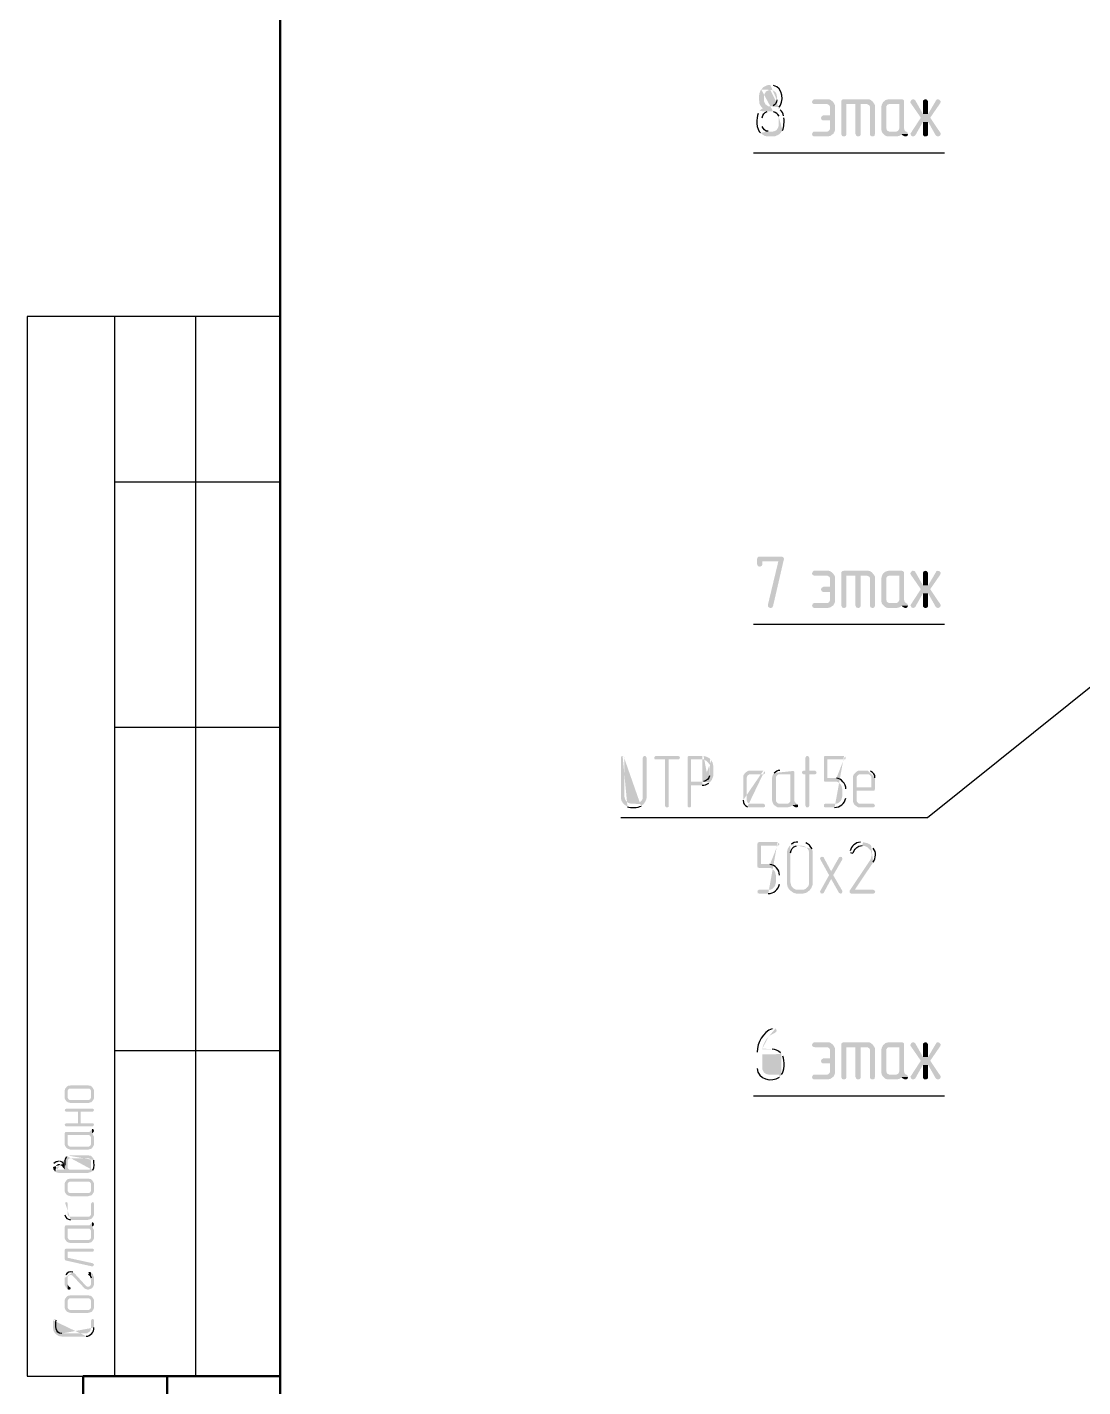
# Model space of a CAD drawing. Header units: millimetres. Extents: x -211 to 10565, y -2293 to 2244.
# Drawn here: x 4533.8 to 4598.1, y 58.6 to 141.4 of the extents above; entities that cross this region are included whole.
import ezdxf

# ---------------------------------------------------------------- set-up
doc = ezdxf.new("R2010")
doc.units = ezdxf.units.MM
doc.layers.add('PDF _Геометрия', color=7, linetype='Continuous')
doc.layers.add('PDF _Сплошная заливка', color=7, linetype='Continuous')

msp = doc.modelspace()

# ---------------------------------------------------------------- hatches: boundary and pattern name
at = {"layer": 'PDF _Сплошная заливка', "transparency": 33554559}
h = msp.add_hatch(color=256, dxfattribs=at)
h.paths.add_polyline_path([(4578.478, 137.568), (4578.414, 137.483), (4578.393, 137.398), (4578.351, 137.335), (4578.351, 137.25), (4578.33, 137.166), (4578.33, 136.933), (4578.351, 136.89), (4578.351, 136.785), (4578.372, 136.7), (4578.414, 136.615), (4578.457, 136.552), (4578.52, 136.467), (4578.584, 136.425), (4578.499, 136.383), (4578.436, 136.319), (4578.372, 136.256), (4579.155, 136.235), (4579.197, 136.235)], flags=0)
h.paths.add_polyline_path([(4579.536, 135.938), (4579.536, 135.367), (4579.515, 135.282), (4579.472, 135.198), (4579.43, 135.134), (4579.388, 135.092), (4579.324, 135.05), (4579.24, 135.028), (4579.155, 135.007), (4578.922, 135.007), (4579.705, 135.007), (4579.769, 135.071)], flags=0)
h.paths.add_polyline_path([(4579.853, 135.854), (4579.853, 135.875), (4579.832, 135.959)], flags=0)
h.paths.add_polyline_path([(4579.621, 136.34), (4579.557, 136.404), (4579.494, 136.425), (4579.557, 136.488), (4579.028, 136.552), (4578.901, 136.552), (4578.838, 136.594), (4578.753, 136.658), (4578.732, 136.679), (4578.647, 136.848), (4578.647, 137.208), (4578.668, 137.293), (4578.711, 137.356), (4578.753, 137.441), (4578.795, 137.462), (4578.859, 137.504), (4579.028, 137.546)], flags=0)
h = msp.add_hatch(color=256, dxfattribs=at)
h.paths.add_polyline_path([(4579.028, 137.843), (4578.88, 137.843), (4578.774, 137.8), (4578.689, 137.758), (4578.605, 137.716), (4578.541, 137.652), (4578.541, 137.631), (4578.478, 137.568), (4579.028, 137.546), (4579.07, 137.546), (4579.176, 137.525), (4579.24, 137.483), (4579.324, 137.419), (4579.345, 137.398), (4579.388, 137.335), (4579.409, 137.25), (4579.43, 137.144), (4579.43, 136.933)], flags=0)
h.paths.add_polyline_path([(4579.197, 136.573), (4579.113, 136.552), (4579.028, 136.552), (4579.557, 136.488)], flags=0)
h.paths.add_polyline_path([(4579.218, 137.822), (4579.134, 137.843)], flags=0)
for points in [[(4582.498, 136.975), (4581.673, 136.975), (4581.61, 136.912), (4581.567, 136.827), (4581.567, 136.785), (4581.61, 136.721), (4581.631, 136.7), (4581.737, 136.679), (4582.498, 136.679), (4582.541, 136.658), (4582.604, 136.615), (4582.646, 136.573), (4582.668, 136.488), (4582.668, 136.002), (4582.266, 136.002), (4582.223, 135.981), (4582.16, 135.938), (4582.139, 135.917), (4582.117, 135.854), (4582.117, 135.811), (4582.16, 135.727), (4582.181, 135.705), (4582.266, 135.684), (4582.668, 135.684), (4582.668, 135.198), (4582.646, 135.134), (4582.604, 135.071), (4582.583, 135.05), (4582.498, 135.007), (4581.673, 135.007), (4581.61, 134.965), (4581.61, 134.944), (4581.567, 134.859), (4581.567, 134.838), (4581.61, 134.753), (4581.631, 134.732), (4581.737, 134.711), (4582.52, 134.711), (4582.689, 134.753), (4582.752, 134.796), (4582.837, 134.859), (4582.858, 134.859), (4582.9, 134.944), (4582.943, 135.007), (4582.964, 135.092), (4582.964, 136.615), (4582.922, 136.7), (4582.837, 136.827), (4582.816, 136.848), (4582.731, 136.912), (4582.668, 136.954), (4582.583, 136.975)], [(4584.911, 136.975), (4583.493, 136.975), (4583.408, 136.954), (4583.366, 136.912), (4583.345, 136.827), (4583.345, 134.859), (4583.408, 134.732), (4583.429, 134.732), (4583.514, 134.711), (4583.535, 134.711), (4583.62, 134.753), (4583.641, 134.774), (4583.662, 134.859), (4583.662, 136.679), (4584.911, 136.679), (4585.355, 136.7), (4585.313, 136.764), (4585.249, 136.827), (4585.249, 136.848), (4585.165, 136.912), (4585.101, 136.954), (4585.016, 136.975)], [(4584.53, 136.679), (4584.212, 136.679), (4584.212, 134.859), (4584.233, 134.817), (4584.276, 134.732), (4584.297, 134.732), (4584.382, 134.711), (4584.403, 134.711), (4584.487, 134.753), (4584.509, 134.774), (4584.53, 134.859)], [(4585.355, 136.7), (4584.911, 136.679), (4584.974, 136.658), (4585.038, 136.615), (4585.08, 136.573), (4585.101, 136.488), (4585.101, 134.817), (4585.143, 134.732), (4585.165, 134.732), (4585.249, 134.711), (4585.292, 134.711), (4585.355, 134.753), (4585.376, 134.774), (4585.397, 134.859), (4585.397, 136.615)], [(4585.863, 136.742), (4585.821, 136.658), (4585.799, 136.573), (4585.778, 136.488), (4585.778, 135.155), (4585.821, 134.986), (4585.863, 134.923), (4585.926, 134.859), (4585.947, 134.838), (4586.011, 134.774), (4586.096, 134.732), (4586.18, 134.711), (4586.73, 134.711), (4586.9, 134.753), (4586.963, 134.796), (4587.027, 134.859), (4587.408, 134.859), (4587.408, 134.88), (4587.365, 134.965), (4587.302, 135.007), (4586.265, 135.007), (4586.138, 135.071), (4586.117, 135.113), (4586.096, 135.198), (4586.096, 136.552), (4586.138, 136.615), (4586.18, 136.658), (4586.265, 136.679), (4586.879, 136.679)], [(4587.027, 136.975), (4586.223, 136.975), (4586.138, 136.954), (4586.053, 136.933), (4585.99, 136.89), (4585.926, 136.827), (4585.905, 136.827), (4585.863, 136.742), (4586.879, 136.679), (4586.879, 135.198), (4586.857, 135.134), (4586.815, 135.071), (4586.794, 135.05), (4586.709, 135.007), (4586.265, 135.007), (4587.302, 135.007), (4587.281, 135.007), (4587.217, 135.071), (4587.196, 135.113), (4587.175, 135.198), (4587.175, 136.827), (4587.154, 136.912), (4587.111, 136.954)], [(4587.725, 136.975), (4587.683, 136.975), (4587.598, 136.912), (4587.556, 136.827), (4587.556, 136.785), (4587.577, 136.742), (4588.19, 135.854), (4588.635, 136.086), (4588.317, 136.086), (4587.852, 136.912), (4587.81, 136.954)], [(4589.227, 136.975), (4589.143, 136.954), (4589.122, 136.912), (4588.635, 136.086), (4588.19, 135.854), (4587.598, 134.944), (4587.556, 134.88), (4587.577, 134.838), (4587.619, 134.753), (4587.64, 134.732), (4587.725, 134.711), (4587.788, 134.732), (4587.852, 134.774), (4588.317, 135.6), (4588.635, 135.6), (4588.762, 135.854), (4589.375, 136.742), (4589.397, 136.827), (4589.397, 136.869), (4589.333, 136.933), (4589.312, 136.954)], [(4588.466, 136.975), (4588.444, 136.975), (4588.36, 136.933), (4588.339, 136.912), (4588.317, 136.827), (4588.317, 136.086), (4588.635, 136.086), (4588.635, 136.827), (4588.614, 136.869), (4588.571, 136.933), (4588.55, 136.954)], [(4588.762, 135.854), (4588.635, 135.6), (4589.1, 134.774), (4589.164, 134.732), (4589.227, 134.711), (4589.27, 134.711), (4589.333, 134.753), (4589.375, 134.774), (4589.397, 134.859), (4589.397, 134.901), (4589.375, 134.944)], [(4588.635, 135.6), (4588.317, 135.6), (4588.317, 134.817), (4588.381, 134.732), (4588.466, 134.711), (4588.508, 134.711), (4588.593, 134.753), (4588.614, 134.774), (4588.635, 134.859)], [(4587.408, 134.859), (4587.027, 134.859), (4587.027, 134.838), (4587.09, 134.774), (4587.132, 134.753), (4587.217, 134.711), (4587.302, 134.711), (4587.365, 134.753), (4587.386, 134.774)], [(4579.684, 109.128), (4578.372, 109.128), (4578.287, 109.107), (4578.245, 109.065), (4578.224, 108.98), (4578.224, 108.662), (4578.245, 108.599), (4578.287, 108.536), (4578.309, 108.536), (4578.393, 108.514), (4578.414, 108.514), (4578.499, 108.557), (4578.52, 108.578), (4578.541, 108.662), (4578.541, 108.832), (4579.515, 108.832), (4579.853, 108.959), (4579.853, 109.022), (4579.811, 109.086), (4579.769, 109.107)], [(4579.853, 108.959), (4579.515, 108.832), (4578.88, 106.187), (4578.88, 106.102), (4578.943, 106.039), (4578.965, 106.017), (4579.049, 105.996), (4579.134, 106.017), (4579.155, 106.039), (4579.197, 106.123)], [(4582.498, 108.26), (4581.673, 108.26), (4581.61, 108.197), (4581.567, 108.112), (4581.567, 108.07), (4581.61, 108.006), (4581.631, 107.985), (4581.737, 107.964), (4582.498, 107.964), (4582.541, 107.943), (4582.604, 107.901), (4582.646, 107.858), (4582.668, 107.774), (4582.668, 107.287), (4582.266, 107.287), (4582.223, 107.266), (4582.16, 107.224), (4582.139, 107.202), (4582.117, 107.139), (4582.117, 107.097), (4582.16, 107.012), (4582.181, 106.991), (4582.266, 106.97), (4582.668, 106.97), (4582.668, 106.483), (4582.646, 106.419), (4582.604, 106.356), (4582.583, 106.335), (4582.498, 106.293), (4581.673, 106.293), (4581.61, 106.25), (4581.61, 106.229), (4581.567, 106.144), (4581.567, 106.123), (4581.61, 106.039), (4581.631, 106.017), (4581.737, 105.996), (4582.52, 105.996), (4582.689, 106.039), (4582.752, 106.081), (4582.837, 106.144), (4582.858, 106.144), (4582.9, 106.229), (4582.943, 106.293), (4582.964, 106.377), (4582.964, 107.901), (4582.922, 107.985), (4582.837, 108.112), (4582.816, 108.133), (4582.731, 108.197), (4582.668, 108.239), (4582.583, 108.26)], [(4584.911, 108.26), (4583.493, 108.26), (4583.408, 108.239), (4583.366, 108.197), (4583.345, 108.112), (4583.345, 106.144), (4583.366, 106.102), (4583.408, 106.017), (4583.429, 106.017), (4583.514, 105.996), (4583.535, 105.996), (4583.62, 106.039), (4583.641, 106.06), (4583.662, 106.144), (4583.662, 107.964), (4584.911, 107.964), (4585.355, 107.985), (4585.313, 108.049), (4585.249, 108.112), (4585.249, 108.133), (4585.165, 108.197), (4585.101, 108.239), (4585.016, 108.26)], [(4584.53, 107.964), (4584.212, 107.964), (4584.212, 106.144), (4584.276, 106.017), (4584.297, 106.017), (4584.382, 105.996), (4584.403, 105.996), (4584.487, 106.039), (4584.509, 106.06), (4584.53, 106.144)], [(4585.355, 107.985), (4584.911, 107.964), (4584.974, 107.943), (4585.038, 107.901), (4585.08, 107.858), (4585.101, 107.774), (4585.101, 106.102), (4585.143, 106.017), (4585.165, 106.017), (4585.249, 105.996), (4585.292, 105.996), (4585.355, 106.039), (4585.376, 106.06), (4585.397, 106.144), (4585.397, 107.901)], [(4585.863, 108.028), (4585.821, 107.943), (4585.799, 107.858), (4585.778, 107.774), (4585.778, 106.441), (4585.799, 106.356), (4585.821, 106.271), (4585.863, 106.208), (4585.926, 106.144), (4585.947, 106.123), (4586.011, 106.06), (4586.096, 106.017), (4586.18, 105.996), (4586.73, 105.996), (4586.9, 106.039), (4586.963, 106.081), (4587.027, 106.144), (4587.408, 106.144), (4587.408, 106.166), (4587.365, 106.25), (4587.302, 106.293), (4586.265, 106.293), (4586.223, 106.314), (4586.138, 106.356), (4586.117, 106.398), (4586.096, 106.483), (4586.096, 107.837), (4586.138, 107.901), (4586.18, 107.943), (4586.265, 107.964), (4586.879, 107.964)], [(4587.027, 108.26), (4586.223, 108.26), (4586.053, 108.218), (4585.99, 108.176), (4585.926, 108.112), (4585.905, 108.112), (4585.863, 108.028), (4586.879, 107.964), (4586.879, 106.483), (4586.857, 106.419), (4586.815, 106.356), (4586.794, 106.335), (4586.709, 106.293), (4586.265, 106.293), (4587.302, 106.293), (4587.281, 106.293), (4587.217, 106.356), (4587.196, 106.398), (4587.175, 106.483), (4587.175, 108.112), (4587.154, 108.197), (4587.111, 108.239)], [(4587.725, 108.26), (4587.683, 108.26), (4587.598, 108.197), (4587.556, 108.112), (4587.556, 108.07), (4587.577, 108.028), (4588.19, 107.139), (4588.635, 107.372), (4588.317, 107.372), (4587.852, 108.197), (4587.81, 108.239)], [(4589.227, 108.26), (4589.143, 108.239), (4589.122, 108.197), (4588.635, 107.372), (4588.19, 107.139), (4587.598, 106.229), (4587.556, 106.166), (4587.577, 106.123), (4587.619, 106.039), (4587.64, 106.017), (4587.725, 105.996), (4587.788, 106.017), (4587.852, 106.06), (4588.317, 106.885), (4588.635, 106.885), (4588.762, 107.139), (4589.375, 108.028), (4589.397, 108.112), (4589.397, 108.155), (4589.312, 108.239)], [(4588.466, 108.26), (4588.444, 108.26), (4588.36, 108.218), (4588.339, 108.197), (4588.317, 108.112), (4588.317, 107.372), (4588.635, 107.372), (4588.635, 108.112), (4588.614, 108.155), (4588.571, 108.218), (4588.55, 108.239)], [(4588.635, 106.885), (4588.317, 106.885), (4588.317, 106.102), (4588.381, 106.017), (4588.466, 105.996), (4588.508, 105.996), (4588.593, 106.039), (4588.614, 106.06), (4588.635, 106.144)], [(4588.762, 107.139), (4588.635, 106.885), (4589.1, 106.06), (4589.164, 106.017), (4589.227, 105.996), (4589.27, 105.996), (4589.333, 106.039), (4589.375, 106.06), (4589.397, 106.144), (4589.397, 106.187), (4589.375, 106.229)], [(4587.408, 106.144), (4587.027, 106.144), (4587.027, 106.123), (4587.09, 106.06), (4587.132, 106.039), (4587.217, 105.996), (4587.302, 105.996), (4587.365, 106.039), (4587.386, 106.06)], [(4571.389, 96.982), (4571.304, 96.961), (4571.262, 96.876), (4571.262, 94.422), (4571.241, 94.337), (4571.199, 94.273), (4571.135, 94.21), (4571.072, 94.146), (4570.987, 94.104), (4570.902, 94.083), (4570.585, 94.083), (4571.304, 94.041), (4571.347, 94.104), (4571.41, 94.189), (4571.431, 94.252), (4571.474, 94.337), (4571.495, 94.422), (4571.495, 96.876), (4571.453, 96.961)], [(4573.421, 96.982), (4572.045, 96.982), (4571.982, 96.94), (4571.96, 96.876), (4571.982, 96.791), (4572.066, 96.77), (4572.616, 96.77), (4572.616, 93.956), (4572.659, 93.871), (4572.743, 93.85), (4572.807, 93.871), (4572.828, 93.871), (4572.849, 93.956), (4572.849, 96.77), (4573.421, 96.77), (4573.484, 96.791), (4573.526, 96.876), (4573.484, 96.961)], [(4581.271, 96.982), (4581.208, 96.961), (4581.165, 96.876), (4581.165, 96.093), (4581.059, 96.093), (4580.975, 96.051), (4580.954, 95.987), (4580.975, 95.903), (4581.059, 95.86), (4581.165, 95.86), (4581.165, 93.956), (4581.208, 93.871), (4581.271, 93.85), (4581.356, 93.871), (4581.398, 93.956), (4581.398, 95.86), (4581.737, 95.86), (4581.821, 95.903), (4581.842, 95.987), (4581.8, 96.051), (4581.737, 96.093), (4581.398, 96.093), (4581.398, 96.876), (4581.356, 96.961)], [(4579.218, 95.882), (4579.176, 95.818), (4579.155, 95.733), (4579.134, 95.649), (4579.134, 94.295), (4579.155, 94.21), (4579.176, 94.125), (4579.218, 94.041), (4579.282, 93.977), (4579.409, 93.892), (4579.494, 93.85), (4580.065, 93.85), (4580.234, 93.892), (4580.319, 93.935), (4580.382, 93.998), (4580.7, 94.019), (4580.636, 94.062), (4579.599, 94.083), (4579.515, 94.083), (4579.43, 94.146), (4579.388, 94.21), (4579.367, 94.295), (4579.367, 95.649), (4579.388, 95.733), (4579.43, 95.797), (4579.494, 95.86), (4580.255, 95.86)], [(4584.128, 95.882), (4584.085, 95.818), (4584.064, 95.733), (4584.064, 94.21), (4584.085, 94.125), (4584.128, 94.041), (4584.191, 93.977), (4584.255, 93.935), (4584.318, 93.892), (4584.403, 93.85), (4585.292, 93.85), (4585.376, 93.892), (4585.397, 93.956), (4585.355, 94.041), (4585.292, 94.083), (4584.424, 94.083), (4584.339, 94.146), (4584.297, 94.21), (4584.276, 94.295), (4584.276, 94.866), (4585.313, 94.866), (4585.376, 94.887), (4585.397, 94.972), (4584.276, 95.077), (4584.276, 95.649), (4584.297, 95.733), (4584.339, 95.797), (4584.424, 95.86), (4584.953, 95.86)], [(4580.7, 94.019), (4580.382, 93.998), (4580.403, 93.956), (4580.467, 93.914), (4580.488, 93.892), (4580.573, 93.85), (4580.615, 93.85), (4580.7, 93.871), (4580.721, 93.956)], [(4582.181, 90.845), (4582.096, 90.824), (4582.054, 90.74), (4582.075, 90.676), (4582.604, 89.724), (4582.731, 89.491), (4583.197, 88.666), (4583.218, 88.645), (4583.302, 88.602), (4583.387, 88.624), (4583.408, 88.708), (4583.408, 88.772), (4582.858, 89.724), (4582.731, 89.957), (4582.287, 90.782), (4582.266, 90.824)], [(4583.302, 90.845), (4583.239, 90.824), (4583.197, 90.782), (4582.731, 89.957), (4582.858, 89.724), (4583.408, 90.676), (4583.408, 90.74), (4583.387, 90.824)], [(4582.604, 89.724), (4582.075, 88.772), (4582.054, 88.708), (4582.096, 88.624), (4582.181, 88.602), (4582.244, 88.624), (4582.287, 88.666), (4582.731, 89.491)], [(4582.498, 79.546), (4581.673, 79.546), (4581.61, 79.482), (4581.567, 79.398), (4581.567, 79.355), (4581.61, 79.292), (4581.631, 79.271), (4581.737, 79.249), (4582.498, 79.249), (4582.541, 79.228), (4582.604, 79.186), (4582.646, 79.144), (4582.668, 79.059), (4582.668, 78.572), (4582.266, 78.572), (4582.223, 78.551), (4582.16, 78.509), (4582.139, 78.488), (4582.117, 78.424), (4582.117, 78.382), (4582.16, 78.297), (4582.181, 78.276), (4582.266, 78.255), (4582.668, 78.255), (4582.668, 77.768), (4582.646, 77.705), (4582.604, 77.641), (4582.583, 77.62), (4582.498, 77.578), (4581.673, 77.578), (4581.61, 77.535), (4581.61, 77.514), (4581.567, 77.43), (4581.567, 77.409), (4581.61, 77.324), (4581.631, 77.303), (4581.737, 77.282), (4582.52, 77.282), (4582.689, 77.324), (4582.752, 77.366), (4582.837, 77.43), (4582.858, 77.43), (4582.9, 77.514), (4582.943, 77.578), (4582.964, 77.662), (4582.964, 79.186), (4582.922, 79.271), (4582.837, 79.398), (4582.816, 79.419), (4582.731, 79.482), (4582.668, 79.525), (4582.583, 79.546)], [(4584.911, 79.546), (4583.493, 79.546), (4583.408, 79.525), (4583.366, 79.482), (4583.345, 79.398), (4583.345, 77.43), (4583.366, 77.387), (4583.408, 77.303), (4583.429, 77.303), (4583.514, 77.282), (4583.535, 77.282), (4583.62, 77.324), (4583.641, 77.345), (4583.662, 77.43), (4583.662, 79.249), (4584.911, 79.249), (4585.355, 79.271), (4585.313, 79.334), (4585.249, 79.398), (4585.249, 79.419), (4585.165, 79.482), (4585.101, 79.525), (4585.016, 79.546)], [(4587.027, 79.546), (4586.223, 79.546), (4586.053, 79.503), (4585.99, 79.461), (4585.926, 79.398), (4585.905, 79.398), (4585.863, 79.313), (4586.879, 79.249), (4586.879, 77.768), (4586.857, 77.705), (4586.815, 77.641), (4586.794, 77.62), (4586.709, 77.578), (4586.265, 77.578), (4587.302, 77.578), (4587.281, 77.578), (4587.217, 77.641), (4587.196, 77.684), (4587.175, 77.768), (4587.175, 79.398), (4587.154, 79.482), (4587.111, 79.525)], [(4587.725, 79.546), (4587.683, 79.546), (4587.598, 79.482), (4587.556, 79.398), (4587.556, 79.355), (4587.577, 79.313), (4588.19, 78.424), (4588.635, 78.657), (4588.317, 78.657), (4587.852, 79.482), (4587.81, 79.525)], [(4589.227, 79.546), (4589.143, 79.525), (4589.122, 79.482), (4588.635, 78.657), (4588.19, 78.424), (4587.598, 77.514), (4587.556, 77.451), (4587.577, 77.409), (4587.619, 77.324), (4587.64, 77.303), (4587.725, 77.282), (4587.788, 77.303), (4587.852, 77.345), (4588.317, 78.17), (4588.635, 78.17), (4588.762, 78.424), (4589.375, 79.313), (4589.397, 79.398), (4589.397, 79.44), (4589.312, 79.525)], [(4588.466, 79.546), (4588.444, 79.546), (4588.36, 79.503), (4588.339, 79.482), (4588.317, 79.398), (4588.317, 78.657), (4588.635, 78.657), (4588.635, 79.398), (4588.614, 79.44), (4588.571, 79.503), (4588.55, 79.525)], [(4584.53, 79.249), (4584.212, 79.249), (4584.212, 77.43), (4584.233, 77.387), (4584.276, 77.303), (4584.297, 77.303), (4584.382, 77.282), (4584.403, 77.282), (4584.487, 77.324), (4584.509, 77.345), (4584.53, 77.43)], [(4585.355, 79.271), (4584.911, 79.249), (4584.974, 79.228), (4585.038, 79.186), (4585.08, 79.144), (4585.101, 79.059), (4585.101, 77.387), (4585.143, 77.303), (4585.165, 77.303), (4585.249, 77.282), (4585.292, 77.282), (4585.355, 77.324), (4585.376, 77.345), (4585.397, 77.43), (4585.397, 79.186)], [(4585.863, 79.313), (4585.821, 79.228), (4585.778, 79.059), (4585.778, 77.726), (4585.799, 77.641), (4585.821, 77.557), (4585.863, 77.493), (4585.926, 77.43), (4585.947, 77.409), (4586.011, 77.345), (4586.096, 77.303), (4586.18, 77.282), (4586.73, 77.282), (4586.9, 77.324), (4586.963, 77.366), (4587.027, 77.43), (4587.408, 77.43), (4587.408, 77.451), (4587.365, 77.535), (4587.302, 77.578), (4586.265, 77.578), (4586.138, 77.641), (4586.117, 77.684), (4586.096, 77.768), (4586.096, 79.123), (4586.138, 79.186), (4586.18, 79.228), (4586.265, 79.249), (4586.879, 79.249)], [(4588.635, 78.17), (4588.317, 78.17), (4588.317, 77.387), (4588.381, 77.303), (4588.466, 77.282), (4588.508, 77.282), (4588.593, 77.324), (4588.614, 77.345), (4588.635, 77.43)], [(4588.762, 78.424), (4588.635, 78.17), (4589.1, 77.345), (4589.164, 77.303), (4589.227, 77.282), (4589.27, 77.282), (4589.333, 77.324), (4589.375, 77.345), (4589.397, 77.43), (4589.397, 77.472), (4589.375, 77.514)], [(4587.408, 77.43), (4587.027, 77.43), (4587.027, 77.409), (4587.09, 77.345), (4587.132, 77.324), (4587.217, 77.282), (4587.302, 77.282), (4587.365, 77.324), (4587.386, 77.345)], [(4536.072, 76.562), (4536.072, 76.139), (4536.094, 76.075), (4536.178, 75.948), (4536.242, 75.906), (4536.242, 76.562), (4536.263, 76.626), (4536.305, 76.689), (4536.369, 76.731), (4537.554, 76.731), (4537.617, 76.689), (4537.659, 76.626), (4537.681, 76.562), (4537.681, 76.202), (4537.702, 75.906), (4537.744, 75.948), (4537.786, 76.012), (4537.829, 76.075), (4537.85, 76.139), (4537.85, 76.626), (4537.829, 76.689), (4537.786, 76.753), (4537.744, 76.816), (4537.702, 76.858), (4537.638, 76.901), (4537.575, 76.901), (4537.49, 76.922), (4536.432, 76.922), (4536.347, 76.901), (4536.284, 76.901), (4536.22, 76.858), (4536.178, 76.816), (4536.136, 76.753), (4536.094, 76.71), (4536.072, 76.626)], [(4536.242, 75.906), (4536.284, 75.885), (4536.369, 75.864), (4536.432, 75.843), (4537.49, 75.843), (4537.554, 75.864), (4537.638, 75.885), (4537.702, 75.906), (4537.681, 76.202), (4537.659, 76.139), (4537.617, 76.075), (4537.554, 76.033), (4536.369, 76.033), (4536.305, 76.075), (4536.263, 76.139), (4536.242, 76.202), (4536.242, 76.562)], [(4536.072, 75.419), (4536.094, 75.356), (4536.157, 75.314), (4536.876, 75.314), (4536.876, 74.615), (4537.046, 75.314), (4537.765, 75.314), (4537.829, 75.356), (4537.85, 75.419), (4537.829, 75.483), (4537.765, 75.504), (4536.157, 75.504), (4536.094, 75.462)], [(4536.072, 74.531), (4536.094, 74.467), (4536.157, 74.425), (4537.765, 74.425), (4537.829, 74.467), (4537.85, 74.531), (4537.829, 74.594), (4537.765, 74.615), (4537.046, 74.615), (4537.046, 75.314), (4536.876, 74.615), (4536.157, 74.615), (4536.094, 74.573)], [(4536.072, 74.002), (4536.072, 73.303), (4536.094, 73.24), (4536.178, 73.113), (4536.242, 73.071), (4536.242, 73.896), (4537.554, 73.896), (4537.617, 73.854), (4537.659, 73.79), (4537.681, 73.727), (4537.681, 73.367), (4537.681, 74.213), (4537.659, 74.171), (4537.596, 74.107), (4537.554, 74.086), (4536.136, 74.086), (4536.094, 74.065)], [(4536.242, 73.071), (4536.284, 73.049), (4536.369, 73.028), (4536.432, 73.007), (4537.49, 73.007), (4537.554, 73.028), (4537.638, 73.049), (4537.702, 73.071), (4537.744, 73.113), (4537.786, 73.176), (4537.829, 73.24), (4537.85, 73.303), (4537.85, 73.811), (4537.808, 73.875), (4537.786, 73.938), (4537.723, 74.002), (4537.723, 74.256), (4537.681, 74.213), (4537.681, 73.367), (4537.659, 73.303), (4537.617, 73.24), (4537.554, 73.198), (4536.369, 73.198), (4536.305, 73.24), (4536.263, 73.303), (4536.242, 73.367), (4536.242, 73.896)], [(4537.723, 74.256), (4537.723, 74.002), (4537.765, 74.023), (4537.808, 74.065), (4537.829, 74.086), (4537.85, 74.15), (4537.85, 74.171), (4537.829, 74.234), (4537.765, 74.277)], [(4536.072, 70.891), (4536.072, 70.468), (4536.094, 70.404), (4536.178, 70.277), (4536.242, 70.235), (4536.242, 70.891), (4536.263, 70.955), (4536.305, 71.018), (4536.369, 71.06), (4537.554, 71.06), (4537.617, 71.018), (4537.659, 70.955), (4537.681, 70.891), (4537.681, 70.531), (4537.702, 70.235), (4537.744, 70.277), (4537.786, 70.341), (4537.829, 70.404), (4537.85, 70.468), (4537.85, 70.955), (4537.829, 71.018), (4537.786, 71.082), (4537.744, 71.145), (4537.702, 71.187), (4537.638, 71.23), (4537.575, 71.23), (4537.49, 71.251), (4536.432, 71.251), (4536.347, 71.23), (4536.284, 71.23), (4536.22, 71.187), (4536.178, 71.145), (4536.136, 71.082), (4536.094, 71.039), (4536.072, 70.955)], [(4536.242, 70.235), (4536.284, 70.214), (4536.369, 70.193), (4536.432, 70.172), (4537.49, 70.172), (4537.554, 70.193), (4537.638, 70.214), (4537.702, 70.235), (4537.681, 70.531), (4537.659, 70.468), (4537.617, 70.404), (4537.554, 70.362), (4536.369, 70.362), (4536.305, 70.404), (4536.263, 70.468), (4536.242, 70.531), (4536.242, 70.891)], [(4536.072, 68.31), (4536.072, 67.611), (4536.094, 67.548), (4536.178, 67.421), (4536.242, 67.378), (4536.242, 68.204), (4537.554, 68.204), (4537.617, 68.161), (4537.659, 68.098), (4537.681, 68.034), (4537.681, 67.675), (4537.681, 68.521), (4537.659, 68.479), (4537.596, 68.415), (4537.554, 68.394), (4536.136, 68.394), (4536.094, 68.373)], [(4536.242, 67.378), (4536.284, 67.357), (4536.369, 67.336), (4536.432, 67.315), (4537.49, 67.315), (4537.554, 67.336), (4537.638, 67.357), (4537.702, 67.378), (4537.744, 67.421), (4537.786, 67.484), (4537.829, 67.548), (4537.85, 67.611), (4537.85, 68.119), (4537.808, 68.183), (4537.786, 68.246), (4537.723, 68.31), (4537.723, 68.563), (4537.681, 68.521), (4537.681, 67.675), (4537.659, 67.611), (4537.617, 67.548), (4537.554, 67.505), (4536.369, 67.505), (4536.305, 67.548), (4536.263, 67.611), (4536.242, 67.675), (4536.242, 68.204)], [(4537.723, 68.563), (4537.723, 68.31), (4537.765, 68.331), (4537.808, 68.373), (4537.829, 68.394), (4537.85, 68.458), (4537.85, 68.479), (4537.829, 68.542), (4537.765, 68.585)], [(4536.072, 66.892), (4536.072, 66.342), (4536.094, 66.299), (4536.136, 66.257), (4537.744, 65.897), (4537.765, 65.897), (4537.829, 65.94), (4537.85, 66.003), (4537.829, 66.045), (4537.786, 66.088), (4536.242, 66.426), (4536.242, 66.786), (4536.157, 66.976), (4536.136, 66.976), (4536.094, 66.955)], [(4536.157, 66.976), (4536.242, 66.786), (4537.765, 66.786), (4537.829, 66.828), (4537.85, 66.892), (4537.829, 66.955), (4537.765, 66.976)], [(4536.242, 64.522), (4536.305, 64.48), (4536.347, 64.48), (4536.411, 64.501), (4536.432, 64.564), (4536.432, 64.606), (4536.369, 64.649), (4536.326, 64.67), (4536.284, 64.733), (4536.263, 64.776), (4536.242, 64.839), (4536.242, 65.199)], [(4536.072, 63.781), (4536.072, 63.358), (4536.094, 63.295), (4536.178, 63.168), (4536.242, 63.125), (4536.242, 63.781), (4536.263, 63.845), (4536.305, 63.908), (4536.369, 63.95), (4537.554, 63.95), (4537.617, 63.908), (4537.659, 63.845), (4537.681, 63.781), (4537.681, 63.421), (4537.702, 63.125), (4537.744, 63.168), (4537.786, 63.231), (4537.829, 63.295), (4537.85, 63.358), (4537.85, 63.845), (4537.829, 63.908), (4537.786, 63.972), (4537.744, 64.035), (4537.702, 64.077), (4537.638, 64.12), (4537.575, 64.12), (4537.49, 64.141), (4536.432, 64.141), (4536.347, 64.12), (4536.284, 64.12), (4536.22, 64.077), (4536.178, 64.035), (4536.136, 63.972), (4536.094, 63.929), (4536.072, 63.845)], [(4536.242, 63.125), (4536.284, 63.104), (4536.369, 63.083), (4536.432, 63.062), (4537.49, 63.062), (4537.554, 63.083), (4537.638, 63.104), (4537.702, 63.125), (4537.681, 63.421), (4537.659, 63.358), (4537.617, 63.295), (4537.554, 63.252), (4536.369, 63.252), (4536.305, 63.295), (4536.263, 63.358), (4536.242, 63.421), (4536.242, 63.781)]]:
    msp.add_hatch(color=256, dxfattribs=at).paths.add_polyline_path(points)
h = msp.add_hatch(color=256, dxfattribs=at)
h.paths.add_polyline_path([(4578.372, 136.256), (4578.33, 136.192), (4578.287, 136.108)], flags=0)
h.paths.add_polyline_path([(4578.436, 134.923), (4578.457, 134.901), (4578.52, 134.859), (4578.605, 134.796), (4578.668, 134.753), (4578.838, 134.711), (4579.261, 134.711), (4579.345, 134.732), (4579.43, 134.774), (4579.494, 134.796), (4579.578, 134.859), (4579.642, 134.923), (4579.663, 134.923), (4579.705, 135.007), (4578.922, 135.007), (4578.901, 135.028)], flags=0)
h.paths.add_polyline_path([(4578.541, 135.325), (4578.541, 135.854)], flags=0)
h.paths.add_polyline_path([(4578.838, 136.235), (4579.155, 136.235)], flags=0)
h = msp.add_hatch(color=256, dxfattribs=at)
h.paths.add_polyline_path([(4570.035, 96.982), (4569.95, 96.961), (4569.929, 96.876), (4569.929, 94.422), (4569.95, 94.337), (4569.971, 94.252), (4570.014, 94.189), (4570.056, 94.104), (4570.119, 94.041), (4570.183, 93.998), (4570.268, 93.935), (4570.331, 93.892)], flags=0)
h.paths.add_polyline_path([(4571.156, 93.935), (4571.22, 93.998), (4571.304, 94.041), (4570.585, 94.083), (4570.522, 94.083), (4570.437, 94.104), (4570.352, 94.146), (4570.289, 94.21), (4570.225, 94.273), (4570.183, 94.358), (4570.162, 94.443), (4570.141, 94.527), (4570.141, 96.876), (4570.098, 96.961)], flags=0)
h = msp.add_hatch(color=256, dxfattribs=at)
h.paths.add_polyline_path([(4574.881, 96.982), (4574.076, 96.982), (4574.013, 96.961), (4573.992, 96.876), (4573.992, 93.956), (4574.013, 93.871), (4574.098, 93.85), (4574.182, 93.871), (4574.203, 93.956), (4574.203, 95.204), (4574.881, 95.204)], flags=0)
h.paths.add_polyline_path([(4575.283, 95.331), (4575.367, 95.395), (4574.203, 95.416), (4574.203, 96.77), (4574.881, 96.77), (4575.367, 96.791), (4575.304, 96.855), (4575.219, 96.897), (4575.135, 96.94), (4575.071, 96.961), (4574.965, 96.982)], flags=0)
h = msp.add_hatch(color=256, dxfattribs=at)
h.paths.add_polyline_path([(4583.514, 96.982), (4582.371, 96.982), (4582.308, 96.961), (4582.287, 96.876), (4582.287, 95.501), (4582.308, 95.437), (4582.393, 95.416), (4583.049, 95.416), (4583.133, 95.395), (4583.197, 95.353), (4583.26, 95.289), (4583.324, 95.226), (4583.366, 95.141), (4583.387, 95.056), (4583.408, 94.972), (4583.408, 94.527), (4583.387, 94.443), (4583.366, 94.358), (4583.324, 94.273), (4583.26, 94.21), (4583.197, 94.146), (4583.133, 94.104), (4583.049, 94.083), (4582.371, 94.083), (4582.308, 94.041), (4582.287, 93.956), (4582.308, 93.871), (4582.393, 93.85), (4582.943, 93.85)], flags=0)
h.paths.add_polyline_path([(4583.62, 94.422), (4583.62, 94.972)], flags=0)
h.paths.add_polyline_path([(4583.049, 95.628), (4582.943, 95.649), (4582.498, 95.649), (4582.498, 96.77), (4583.514, 96.77), (4583.599, 96.791), (4583.62, 96.876), (4583.578, 96.961)], flags=0)
h = msp.add_hatch(color=256, dxfattribs=at)
h.paths.add_polyline_path([(4575.367, 96.791), (4574.881, 96.77), (4575.05, 96.728), (4575.135, 96.686), (4575.261, 96.559), (4575.304, 96.495), (4575.325, 96.411), (4575.325, 95.776)], flags=0)
h.paths.add_polyline_path([(4574.965, 95.437), (4574.881, 95.416), (4574.203, 95.416), (4575.367, 95.395), (4575.41, 95.458), (4575.473, 95.522), (4575.494, 95.606), (4575.537, 95.691), (4575.558, 95.776), (4575.558, 96.389), (4575.537, 96.453), (4575.515, 96.58), (4575.473, 96.643), (4575.431, 96.728)], flags=0)
h = msp.add_hatch(color=256, dxfattribs=at)
h.paths.add_polyline_path([(4578.605, 96.093), (4577.716, 96.093), (4577.631, 96.051), (4577.568, 96.009), (4577.504, 95.945), (4577.441, 95.882), (4577.399, 95.818), (4577.378, 95.733), (4577.378, 94.295)], flags=0)
h.paths.add_polyline_path([(4577.631, 93.892), (4577.716, 93.85), (4578.605, 93.85), (4578.689, 93.892), (4578.711, 93.956), (4578.668, 94.041), (4578.605, 94.083), (4577.737, 94.083), (4577.653, 94.146), (4577.61, 94.21), (4577.589, 94.295), (4577.589, 95.649), (4577.61, 95.733), (4577.653, 95.797), (4577.737, 95.86), (4578.605, 95.86), (4578.689, 95.903), (4578.711, 95.987), (4578.668, 96.051)], flags=0)
h = msp.add_hatch(color=256, dxfattribs=at)
h.paths.add_polyline_path([(4580.382, 96.093), (4579.599, 96.093)], flags=0)
h.paths.add_polyline_path([(4579.261, 95.945), (4579.218, 95.882), (4580.255, 95.86), (4580.255, 94.21), (4580.192, 94.146), (4580.128, 94.083), (4579.599, 94.083), (4580.636, 94.062), (4580.53, 94.168), (4580.509, 94.21), (4580.488, 94.295), (4580.488, 96.009), (4580.446, 96.072)], flags=0)
h = msp.add_hatch(color=256, dxfattribs=at)
h.paths.add_polyline_path([(4584.953, 96.093), (4584.403, 96.093), (4584.318, 96.051), (4584.255, 96.009), (4584.128, 95.882), (4584.953, 95.86), (4585.038, 95.86), (4585.122, 95.797), (4585.165, 95.733), (4585.186, 95.649), (4585.186, 95.077), (4584.276, 95.077), (4585.397, 94.972), (4585.397, 95.649)], flags=0)
h.paths.add_polyline_path([(4585.122, 96.051), (4585.038, 96.093)], flags=0)
h = msp.add_hatch(color=256, dxfattribs=at)
h.paths.add_polyline_path([(4579.472, 91.734), (4578.33, 91.734), (4578.266, 91.713), (4578.245, 91.628), (4578.245, 90.253), (4578.266, 90.189), (4578.351, 90.168), (4579.007, 90.168), (4579.092, 90.147), (4579.155, 90.105), (4579.218, 90.041), (4579.282, 89.978), (4579.324, 89.893), (4579.367, 89.724), (4579.367, 89.28), (4579.324, 89.11), (4579.282, 89.026), (4579.218, 88.962), (4579.155, 88.899), (4579.092, 88.856), (4579.007, 88.835), (4578.33, 88.835), (4578.266, 88.793), (4578.245, 88.708), (4578.266, 88.624), (4578.351, 88.602), (4578.901, 88.602)], flags=0)
h.paths.add_polyline_path([(4579.578, 89.174), (4579.578, 89.724)], flags=0)
h.paths.add_polyline_path([(4579.007, 90.38), (4578.901, 90.401), (4578.457, 90.401), (4578.457, 91.523), (4579.472, 91.523), (4579.557, 91.544), (4579.578, 91.628), (4579.536, 91.713)], flags=0)
h = msp.add_hatch(color=256, dxfattribs=at)
h.paths.add_polyline_path([(4580.234, 91.544), (4580.171, 91.48), (4580.128, 91.396), (4580.086, 91.332), (4580.065, 91.247), (4580.044, 91.163), (4580.044, 89.174), (4580.086, 89.004), (4580.128, 88.941), (4580.171, 88.856), (4580.234, 88.793), (4580.298, 88.751), (4580.382, 88.687), (4580.446, 88.645), (4580.53, 88.624), (4580.615, 88.602), (4581.017, 88.602), (4581.102, 88.624), (4581.186, 88.645), (4581.271, 88.687), (4581.335, 88.751), (4581.419, 88.793), (4580.7, 88.835), (4580.636, 88.835), (4580.552, 88.856), (4580.467, 88.899), (4580.34, 89.026), (4580.298, 89.11), (4580.255, 89.28), (4580.255, 91.078)], flags=0)
h.paths.add_polyline_path([(4580.615, 91.501), (4580.7, 91.523), (4580.932, 91.523)], flags=0)
h = msp.add_hatch(color=256, dxfattribs=at)
h.paths.add_polyline_path([(4580.932, 91.734), (4580.7, 91.734)], flags=0)
h.paths.add_polyline_path([(4580.298, 91.607), (4580.234, 91.544), (4580.932, 91.523), (4581.102, 91.48), (4581.186, 91.438), (4581.25, 91.374), (4581.313, 91.311), (4581.356, 91.247), (4581.377, 91.163), (4581.377, 89.174), (4581.356, 89.089), (4581.313, 89.026), (4581.25, 88.962), (4581.186, 88.899), (4581.102, 88.856), (4581.017, 88.835), (4580.7, 88.835), (4581.419, 88.793), (4581.461, 88.856), (4581.525, 88.941), (4581.546, 89.004), (4581.588, 89.089), (4581.61, 89.174), (4581.61, 91.163), (4581.588, 91.247), (4581.567, 91.332)], flags=0)
h.paths.add_polyline_path([(4581.186, 91.692), (4581.017, 91.734)], flags=0)
h = msp.add_hatch(color=256, dxfattribs=at)
h.paths.add_polyline_path([(4585.165, 91.523), (4584.614, 91.523), (4584.657, 91.501), (4584.741, 91.501), (4584.826, 91.48), (4584.868, 91.459), (4584.953, 91.417), (4585.016, 91.353), (4585.143, 91.226), (4585.186, 91.057), (4585.207, 90.972), (4585.143, 90.718), (4585.101, 90.634), (4583.853, 88.772), (4583.853, 88.729), (4583.874, 88.645), (4583.958, 88.602), (4585.313, 88.602), (4585.376, 88.645), (4585.418, 88.708), (4585.376, 88.793), (4585.292, 88.835), (4584.17, 88.835), (4585.292, 90.507)], flags=0)
h.paths.add_polyline_path([(4585.292, 91.374), (4585.228, 91.459)], flags=0)
h = msp.add_hatch(color=256, dxfattribs=at)
h.paths.add_polyline_path([(4584.593, 91.734), (4584.509, 91.734)], flags=0)
h.paths.add_polyline_path([(4583.895, 91.205), (4583.874, 91.163), (4583.916, 91.099)], flags=0)
h.paths.add_polyline_path([(4584.614, 91.523), (4585.165, 91.523), (4585.101, 91.586), (4584.932, 91.671), (4584.678, 91.734)], flags=0)
h = msp.add_hatch(color=256, dxfattribs=at)
h.paths.add_polyline_path([(4579.261, 80.413), (4579.197, 80.413), (4579.134, 80.371)], flags=0)
h.paths.add_polyline_path([(4578.224, 78.953), (4578.224, 77.959)], flags=0)
h.paths.add_polyline_path([(4579.578, 77.43), (4579.642, 77.493), (4579.663, 77.493), (4579.705, 77.578), (4578.922, 77.578), (4578.901, 77.599), (4578.816, 77.599), (4578.732, 77.641), (4578.647, 77.705), (4578.626, 77.726), (4578.541, 77.895), (4578.541, 78.805), (4579.155, 78.805), (4579.705, 78.847), (4579.642, 78.911)], flags=0)
h.paths.add_polyline_path([(4579.134, 79.123), (4578.541, 79.123), (4578.541, 79.165)], flags=0)
h.paths.add_polyline_path([(4578.922, 79.884, 0.137467), (4578.541, 79.165)], flags=0)
h.paths.add_polyline_path([(4578.922, 79.884), (4578.986, 79.927), (4578.986, 79.948), (4579.07, 79.99), (4579.134, 80.032), (4579.303, 80.117), (4579.324, 80.138), (4579.388, 80.181), (4579.409, 80.265), (4579.409, 80.286), (4579.367, 80.371), (4579.345, 80.392)], flags=0)
h = msp.add_hatch(color=256, dxfattribs=at)
h.paths.add_polyline_path([(4579.705, 78.847), (4579.155, 78.805), (4579.197, 78.805), (4579.282, 78.784), (4579.345, 78.742), (4579.43, 78.699), (4579.451, 78.657), (4579.494, 78.594), (4579.536, 78.509), (4579.536, 77.938), (4579.515, 77.853), (4579.472, 77.768), (4579.43, 77.705), (4579.388, 77.662), (4579.324, 77.62), (4579.24, 77.599), (4579.155, 77.578), (4578.922, 77.578), (4579.705, 77.578)], flags=0)
h.paths.add_polyline_path([(4579.79, 78.699), (4579.747, 78.763)], flags=0)
h = msp.add_hatch(color=256, dxfattribs=at)
h.paths.add_polyline_path([(4535.353, 71.949), (4535.374, 71.907), (4535.374, 71.822), (4535.416, 71.759), (4535.459, 71.716), (4535.459, 71.695), (4535.501, 71.653), (4535.543, 71.949), (4535.543, 72.013), (4535.586, 72.076), (4535.649, 72.118), (4535.713, 72.14), (4535.776, 72.118), (4535.818, 72.076), (4535.84, 72.055), (4535.903, 72.013), (4535.945, 71.949), (4535.988, 71.907), (4536.072, 71.78), (4536.072, 72.055), (4536.009, 72.14)], flags=0)
h.paths.add_polyline_path([(4535.776, 72.309), (4535.691, 72.309)], flags=0)
h.paths.add_polyline_path([(4535.416, 72.161), (4535.374, 72.034)], flags=0)
h = msp.add_hatch(color=256, dxfattribs=at)
h.paths.add_polyline_path([(4535.501, 71.653), (4535.628, 71.611), (4535.713, 71.589), (4537.49, 71.589), (4537.554, 71.611), (4537.638, 71.632), (4537.681, 71.653), (4537.681, 71.949), (4537.659, 71.886), (4537.617, 71.822), (4537.554, 71.78), (4536.369, 71.78), (4536.305, 71.822), (4536.263, 71.886), (4536.242, 71.949), (4536.242, 72.309), (4536.22, 72.605), (4536.178, 72.563)], flags=0)
h.paths.add_polyline_path([(4536.072, 72.055), (4536.072, 71.78), (4535.628, 71.78), (4535.586, 71.822), (4535.543, 71.886), (4535.543, 71.949)], flags=0)
h = msp.add_hatch(color=256, dxfattribs=at)
h.paths.add_polyline_path([(4536.22, 72.605), (4536.242, 72.309), (4536.263, 72.372), (4536.305, 72.436), (4536.369, 72.478), (4537.554, 72.478), (4537.617, 72.436), (4537.659, 72.372), (4537.681, 72.309), (4537.681, 71.653), (4537.744, 71.695), (4537.786, 71.759)], flags=0)
h.paths.add_polyline_path([(4537.85, 72.372), (4537.829, 72.457), (4537.786, 72.499), (4537.744, 72.563), (4537.702, 72.605), (4537.638, 72.647), (4537.575, 72.647), (4537.49, 72.669), (4536.432, 72.669), (4536.347, 72.647), (4536.284, 72.647)], flags=0)
h = msp.add_hatch(color=256, dxfattribs=at)
h.paths.add_polyline_path([(4536.072, 69.727), (4536.072, 69.029)], flags=0)
h.paths.add_polyline_path([(4536.432, 68.733), (4537.49, 68.733), (4537.575, 68.754), (4537.702, 68.796), (4537.744, 68.839), (4537.786, 68.902), (4537.829, 68.966), (4537.85, 69.029), (4537.85, 69.727), (4537.829, 69.791), (4537.765, 69.812), (4537.702, 69.77), (4537.681, 69.727), (4537.681, 69.092), (4537.659, 69.029), (4537.617, 68.966), (4537.554, 68.923), (4536.369, 68.923), (4536.305, 68.966), (4536.263, 69.029), (4536.242, 69.092), (4536.242, 69.727), (4536.22, 69.791), (4536.157, 69.812), (4536.094, 69.77)], flags=0)
h = msp.add_hatch(color=256, dxfattribs=at)
h.paths.add_polyline_path([(4536.072, 65.199), (4536.072, 64.755), (4536.115, 64.691), (4536.136, 64.628), (4536.157, 64.628), (4536.199, 64.564), (4536.242, 64.522), (4536.242, 65.199), (4536.263, 65.284), (4536.305, 65.326), (4536.369, 65.368), (4536.496, 65.368), (4536.559, 65.326), (4537.236, 64.606), (4537.3, 64.543), (4537.363, 64.522), (4537.427, 64.501), (4537.49, 64.48), (4537.554, 64.501), (4537.617, 64.522), (4537.681, 64.543), (4537.744, 64.585), (4537.786, 64.649), (4537.829, 64.712), (4537.85, 64.776), (4537.85, 65.241), (4537.829, 65.305), (4537.808, 65.347), (4537.786, 65.411), (4537.786, 65.432), (4537.723, 65.474), (4537.681, 65.516), (4537.681, 64.839), (4537.659, 64.776), (4537.617, 64.712), (4537.554, 64.67), (4537.427, 64.67), (4537.363, 64.712), (4536.686, 65.453), (4536.559, 65.538)], flags=0)
h.paths.add_polyline_path([(4536.136, 65.389), (4536.094, 65.347), (4536.072, 65.262)], flags=0)
h = msp.add_hatch(color=256, dxfattribs=at)
h.paths.add_polyline_path([(4537.49, 65.474), (4537.511, 65.432)], flags=0)
h.paths.add_polyline_path([(4537.681, 65.199), (4537.681, 64.839), (4537.681, 65.516), (4537.617, 65.559), (4537.575, 65.559), (4537.511, 65.538)], flags=0)
h = msp.add_hatch(color=256, dxfattribs=at)
h.paths.add_polyline_path([(4535.353, 62.617), (4535.353, 62.173), (4535.374, 62.088), (4535.374, 62.025), (4535.395, 61.961), (4535.48, 61.834), (4535.565, 61.75), (4535.628, 61.707), (4535.691, 61.665), (4535.755, 61.644), (4535.818, 61.644), (4535.903, 61.623), (4537.321, 61.623), (4537.384, 61.644)], flags=0)
h.paths.add_polyline_path([(4537.85, 62.173), (4537.85, 62.617), (4537.829, 62.681), (4537.765, 62.702), (4537.702, 62.66), (4537.681, 62.617), (4537.681, 62.173), (4537.659, 62.088), (4537.617, 61.961), (4537.575, 61.919), (4537.448, 61.834), (4537.384, 61.813), (4535.903, 61.813)], flags=0)
h.paths.add_polyline_path([(4535.543, 62.617), (4535.501, 62.681), (4535.459, 62.702), (4535.395, 62.66)], flags=0)

# ---------------------------------------------------------------- linework, layer by layer
at = {"layer": 'PDF _Геометрия', "lineweight": 50}
for points in [[(4549.192, -25.77), (4549.192, 261.144), (4944.257, 261.144), (4944.257, -25.77)], [(4537.194, -25.77), (4537.194, 59.211), (4549.192, 59.211), (4549.192, -25.77)]]:
    msp.add_lwpolyline(points, close=True, dxfattribs=at)
at = {"layer": 'PDF _Геометрия', "lineweight": 25}
for points in [[(4578.012, 133.716), (4589.629, 133.716)], [(4539.098, 123.75), (4539.098, 59.211)], [(4544.029, 123.75), (4544.029, 59.211)], [(4539.098, 113.677), (4549.192, 113.677)], [(4612.25, 112.196), (4588.593, 93.215), (4569.929, 93.215)], [(4578.012, 105.002), (4589.629, 105.002)], [(4539.098, 98.738), (4549.192, 98.738)], [(4539.098, 79.038), (4549.192, 79.038)], [(4578.012, 76.287), (4589.629, 76.287)]]:
    msp.add_lwpolyline(points, dxfattribs=at)
msp.add_lwpolyline([(4533.787, 123.75), (4533.787, 59.211), (4549.192, 59.211), (4549.192, 123.75)], close=True, dxfattribs=at)
at = {"layer": 'PDF _Геометрия', "lineweight": 50}
msp.add_lwpolyline([(4542.315, 59.211), (4542.315, -25.77)], dxfattribs=at)
at = {"layer": 'PDF _Геометрия', "lineweight": 25}
for points in [[(4579.557, 136.488), (4579.862, 136.783), (4579.827, 137.706), (4579.218, 137.822)], [(4579.43, 136.933), (4579.432, 136.75), (4579.33, 136.669), (4579.197, 136.573)], [(4578.287, 136.108), (4578.174, 135.873), (4578.157, 135.126), (4578.436, 134.923)], [(4578.541, 135.854), (4578.542, 136.032), (4578.671, 136.179), (4578.838, 136.235)], [(4579.197, 136.235), (4579.425, 136.163), (4579.44, 136.134), (4579.536, 135.938)], [(4579.832, 135.959), (4579.803, 136.145), (4579.747, 136.207), (4579.621, 136.34)], [(4579.769, 135.071), (4579.863, 135.32), (4579.882, 135.581), (4579.853, 135.854)], [(4578.901, 135.028), (4578.717, 135.006), (4578.595, 135.171), (4578.541, 135.325)], [(4579.599, 96.093), (4579.445, 96.119), (4579.385, 96.027), (4579.261, 95.945)], [(4585.397, 95.649), (4585.413, 95.857), (4585.305, 95.976), (4585.122, 96.051)], [(4574.881, 95.204), (4574.989, 95.19), (4575.199, 95.256), (4575.283, 95.331)], [(4575.325, 95.776), (4575.297, 95.6), (4575.14, 95.46), (4574.965, 95.437)], [(4583.62, 94.972), (4583.649, 95.295), (4583.334, 95.615), (4583.049, 95.628)], [(4582.943, 93.85), (4583.273, 93.83), (4583.568, 94.104), (4583.62, 94.422)], [(4570.331, 93.892), (4570.518, 93.824), (4570.985, 93.816), (4571.156, 93.935)], [(4577.378, 94.295), (4577.367, 94.073), (4577.458, 93.998), (4577.631, 93.892)], [(4580.255, 91.078), (4580.299, 91.292), (4580.372, 91.469), (4580.615, 91.501)], [(4580.7, 91.734), (4580.591, 91.749), (4580.381, 91.682), (4580.298, 91.607)], [(4581.567, 91.332), (4581.485, 91.465), (4581.339, 91.638), (4581.186, 91.692)], [(4584.509, 91.734), (4584.225, 91.727), (4583.949, 91.483), (4583.895, 91.205)], [(4583.916, 91.099), (4584.197, 90.901), (4583.999, 91.47), (4584.614, 91.523)], [(4585.292, 90.507), (4585.453, 90.773), (4585.505, 91.12), (4585.292, 91.374)], [(4579.578, 89.724), (4579.607, 90.048), (4579.293, 90.367), (4579.007, 90.38)], [(4578.901, 88.602), (4579.231, 88.583), (4579.526, 88.856), (4579.578, 89.174)], [(4579.134, 80.371), (4578.591, 80.178), (4578.216, 79.521), (4578.224, 78.953)], [(4579.642, 78.911), (4579.447, 79.087), (4579.385, 79.086), (4579.134, 79.123)], [(4579.705, 77.578), (4579.906, 77.739), (4579.893, 78.455), (4579.79, 78.699)], [(4578.224, 77.959), (4578.259, 77.293), (4579.104, 77.082), (4579.578, 77.43)], [(4535.691, 72.309), (4535.507, 72.236), (4535.544, 72.3), (4535.416, 72.161)], [(4536.009, 72.14), (4535.879, 72.289), (4535.981, 72.221), (4535.776, 72.309)], [(4536.178, 72.563), (4535.994, 72.354), (4536.11, 72.344), (4536.072, 72.055)], [(4537.786, 71.759), (4537.915, 71.916), (4537.832, 72.19), (4537.85, 72.372)], [(4536.072, 69.029), (4536.165, 68.788), (4536.215, 68.806), (4536.432, 68.733)], [(4536.559, 65.538), (4536.408, 65.605), (4536.216, 65.53), (4536.136, 65.389)], [(4537.511, 65.432), (4537.621, 65.328), (4537.615, 65.393), (4537.681, 65.199)], [(4535.903, 61.813), (4535.472, 61.814), (4535.507, 62.316), (4535.543, 62.617)], [(4537.384, 61.644), (4537.633, 61.644), (4537.871, 61.92), (4537.85, 62.173)]]:
    msp.add_open_spline(points, degree=3, dxfattribs=at)

doc.saveas('drawing.dxf')
